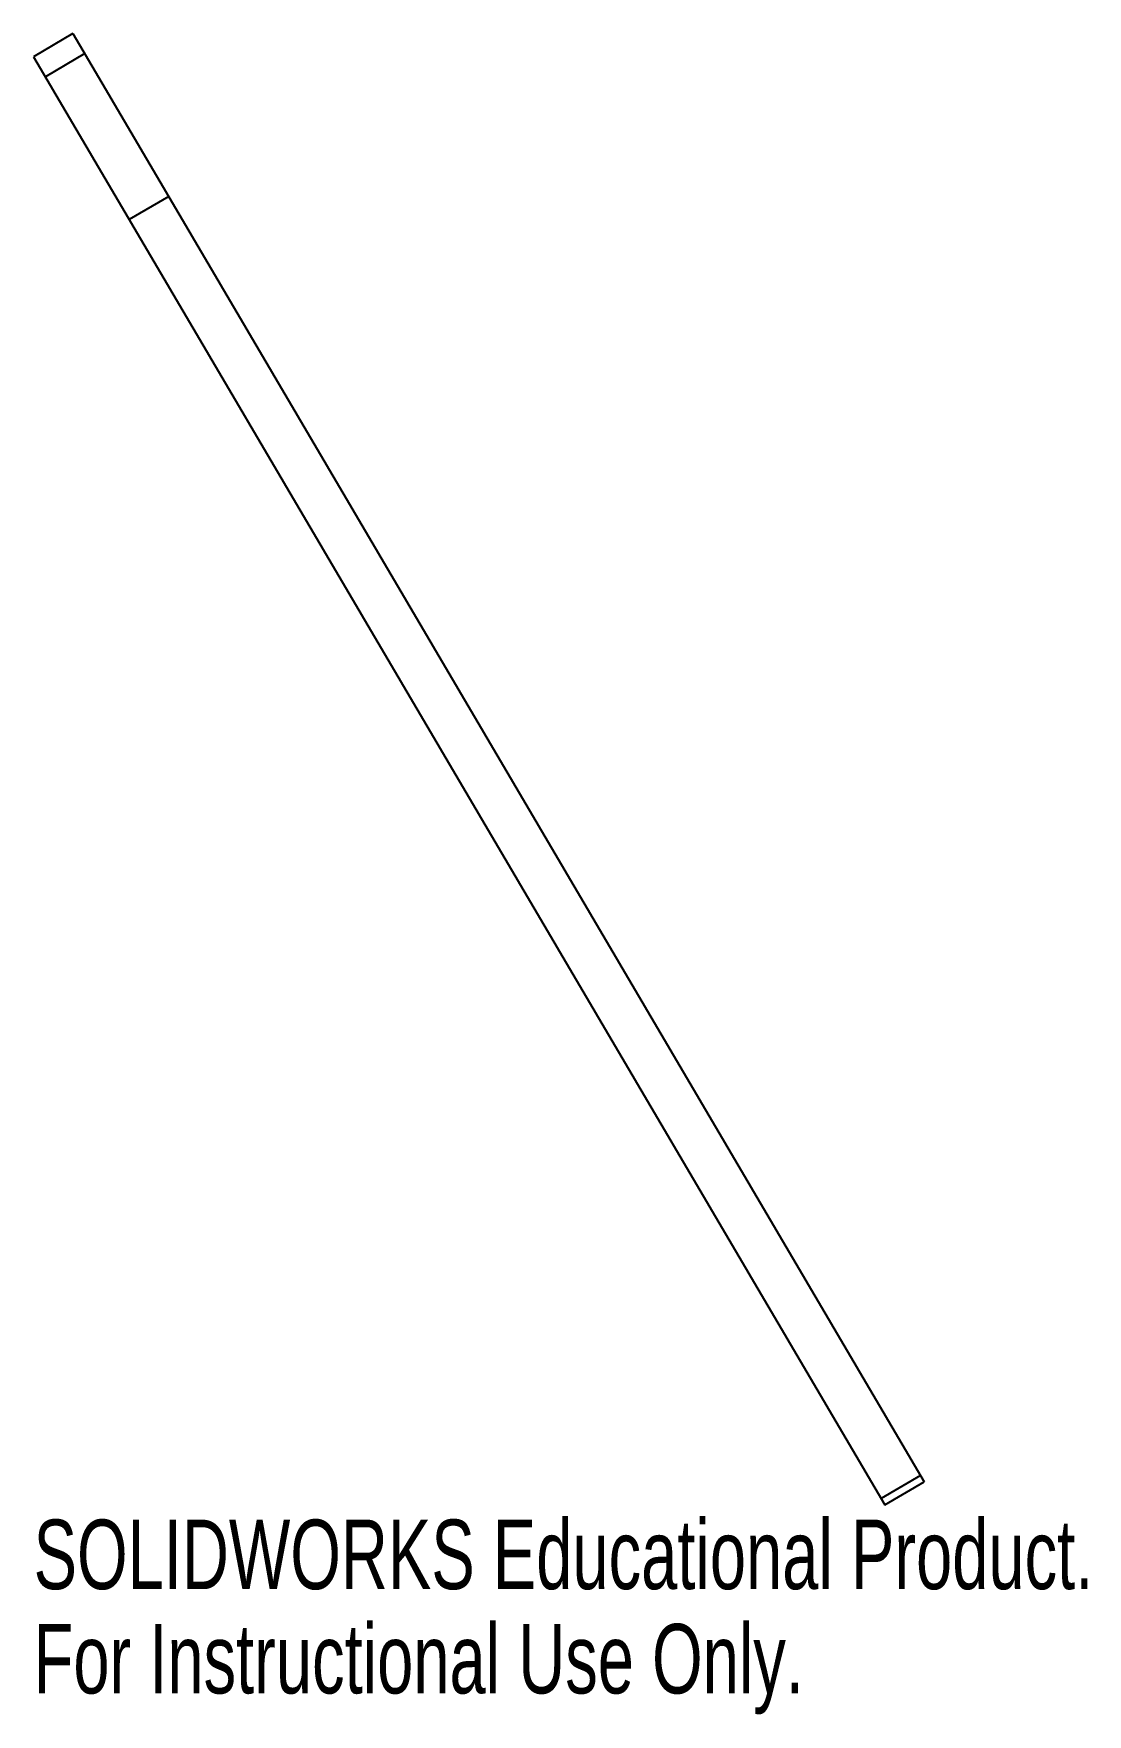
# Paper-space layout '_Right' of a CAD drawing. Header units: inches. Extents: x -25.9 to -23.02, y 21.28 to 25.88.
import ezdxf

# ---------------------------------------------------------------- set-up
doc = ezdxf.new("R2010")
doc.units = ezdxf.units.IN
doc.header["$MEASUREMENT"] = 0
doc.styles.add('SLDTEXTSTYLE0', font='TXT', dxfattribs={"width": 0.7})

psp = doc.layouts.new('_Right')

# ---------------------------------------------------------------- linework, layer by layer
at = {"color": 7, "linetype": 'Continuous', "lineweight": 25}
for p, q in [((-25.7931, 25.8806), (-25.9009, 25.8172)), ((-25.7931, 25.8806), (-23.4629, 21.9159)), ((-25.9009, 25.8172), (-23.5707, 21.8525)), ((-25.761, 25.8259), (-25.8687, 25.7626)), ((-25.5311, 25.4349), (-25.6389, 25.3715)), ((-23.4734, 21.9336), (-23.5811, 21.8702)), ((-23.5707, 21.8525), (-23.4629, 21.9159))]:
    psp.add_line(p, q, dxfattribs=at)

# ---------------------------------------------------------------- texts
at = {"color": 7, "linetype": 'Continuous', "char_height": 0.1903, "attachment_point": 1, "style": 'SLDTEXTSTYLE0'}
for s, insert in [('SOLIDWORKS Educational Product.', (-25.9009, 21.8124)), ('For Instructional Use Only.', (-25.9009, 21.5269))]:
    psp.add_mtext(s, dxfattribs=dict(at, insert=insert))

doc.saveas('drawing.dxf')
